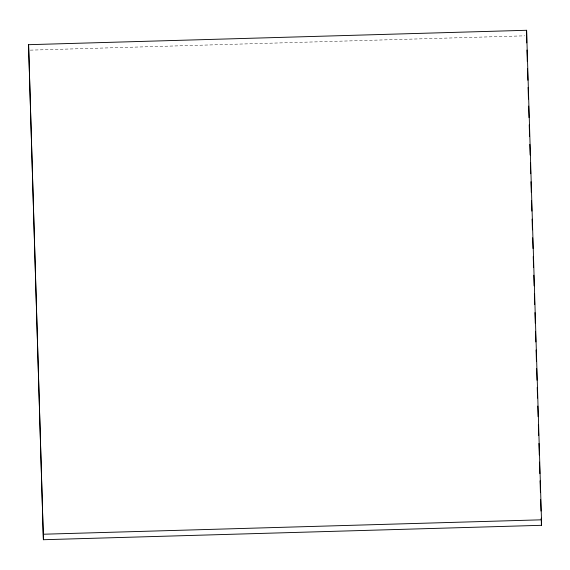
<?xml version="1.0" encoding="UTF-8"?>
<svg xmlns="http://www.w3.org/2000/svg" width="570" height="570" viewBox="0 0 570 570"><rect width="100%" height="100%" fill="white"/><g stroke="black" fill="none" stroke-linecap="round" stroke-linejoin="round"><path stroke-width="0.43" stroke-dasharray="2.85 2.14" d="M30.281 50.139L524.742 35.832"/><path stroke-width="0.85" d="M28.578 44.688L43.398 539.719L541.422 525.312L541.5 519.812L526.602 30.281L28.578 44.688L43.398 539.719M526.602 30.281L526.737 42.9M43.477 534.225L541.5 519.812M526.958 50.018L527.307 61.589M527.528 68.706L527.877 80.277M528.098 87.402L528.447 98.973M528.661 106.091L529.017 117.662M529.231 124.78L529.587 136.351M529.829 144.367L530.157 155.047M530.399 163.056L530.72 173.736M530.969 181.745L531.29 192.425M531.532 200.441L531.86 211.121M532.102 219.129L532.43 229.81M532.672 237.818L533 248.499M533.242 256.514L533.57 267.195M533.812 275.203L534.133 285.884M534.382 293.892L534.703 304.572M534.952 312.588L535.273 323.268M535.515 331.277L535.843 341.957M536.085 349.966L536.441 361.537M536.655 368.662L537.004 380.233M537.225 387.351L537.553 398.031M537.795 406.047L538.116 416.727M538.365 424.736L538.686 435.416M538.928 443.424L539.284 454.995M539.498 462.12L539.854 473.691M540.068 480.809L540.424 492.38M540.638 499.498L540.987 511.069M541.208 518.194L541.422 525.312"/></g></svg>
